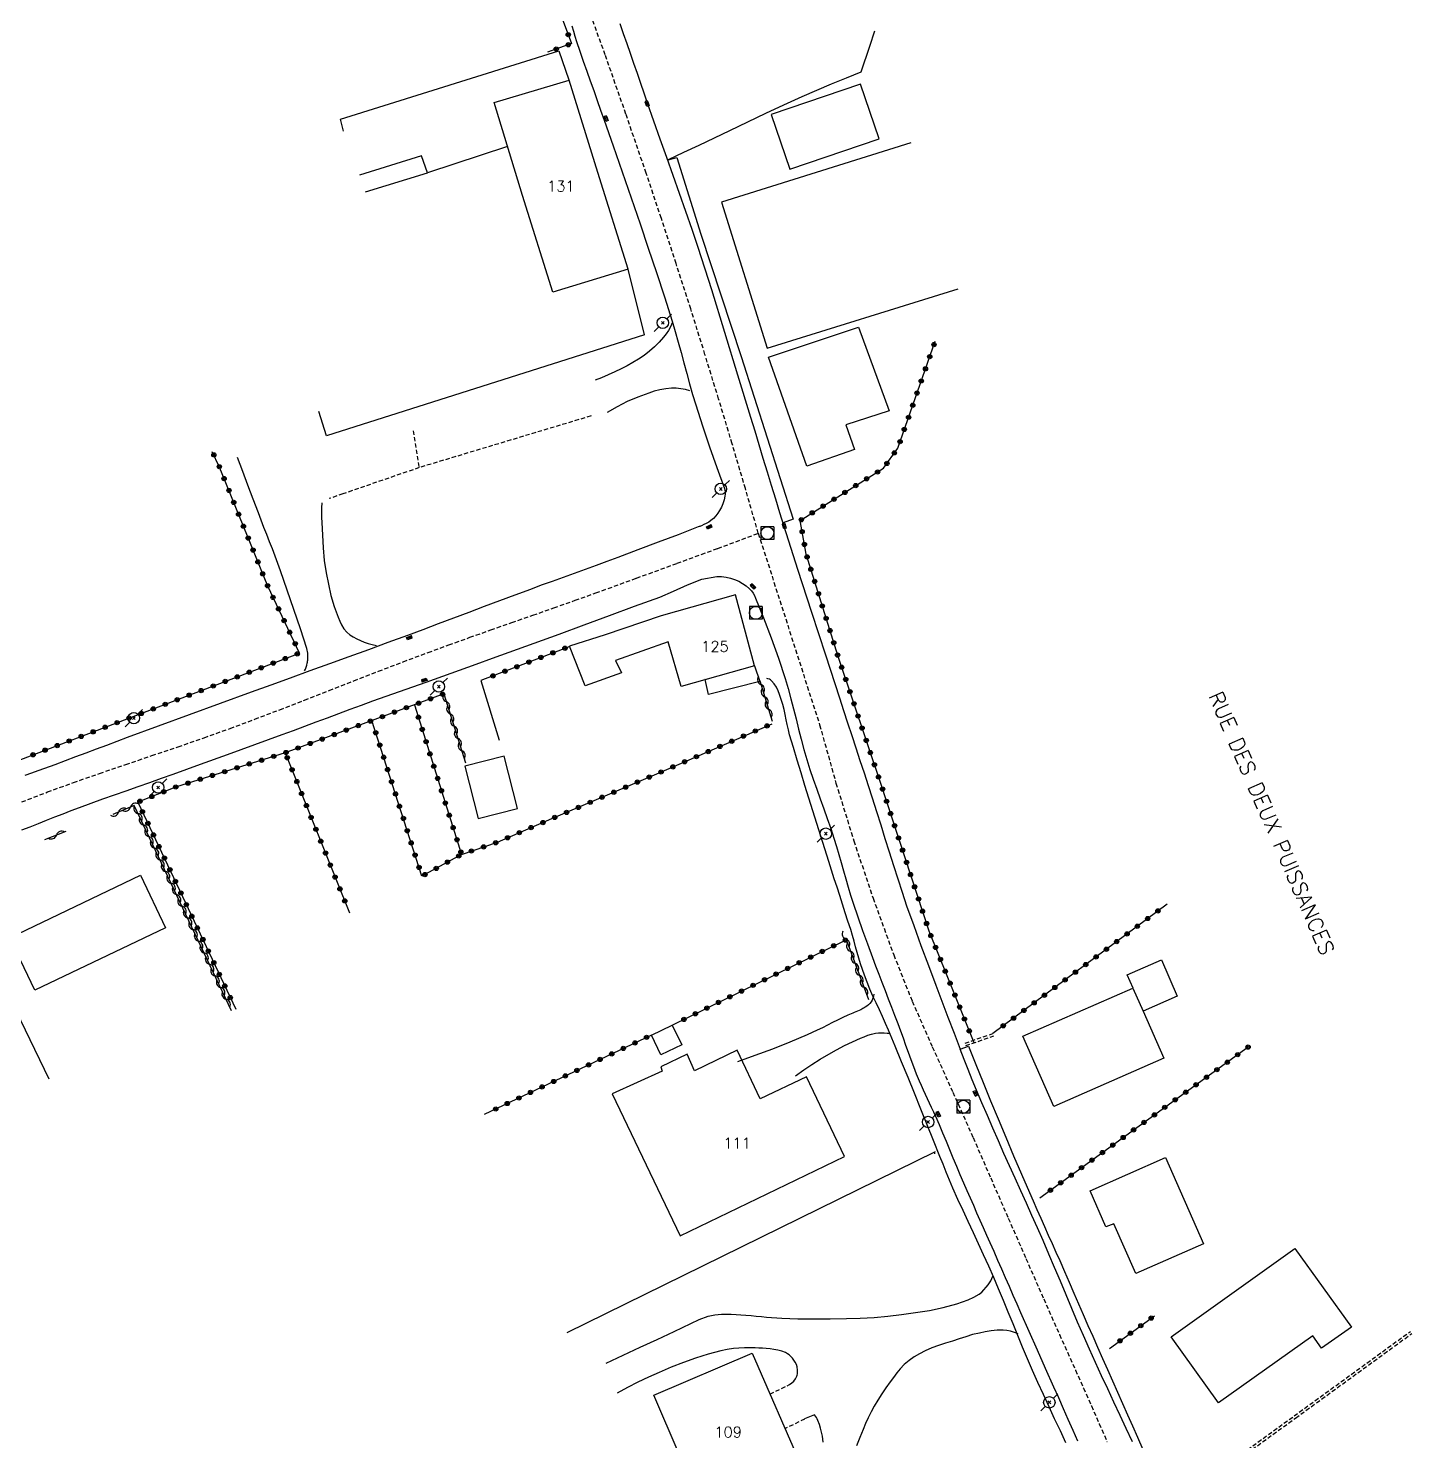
# Model space of a CAD drawing. Header units: millimetres. Extents: x 168000 to 169000, y 126998 to 128000.
# Drawn here: x 168783.3 to 168944.8, y 127748.7 to 127913.6 of the extents above; entities that cross this region are included whole.
import ezdxf
from ezdxf.enums import TextEntityAlignment as Align

# ---------------------------------------------------------------- set-up
doc = ezdxf.new("R2010")
doc.units = ezdxf.units.MM
doc.linetypes.add('DASHED', pattern=[0.75, 0.5, -0.25])
doc.layers.get('0').update_dxf_attribs({"linetype": 'CONTINUOUS'})
for name, color, linetype in [('W0001', 6, 'DASHED'), ('W0008', 7, 'CONTINUOUS'), ('W0014', 7, 'CONTINUOUS'), ('W0017', 7, 'CONTINUOUS'), ('W0101', 7, 'CONTINUOUS'), ('W0104', 1, 'CONTINUOUS'), ('W0112', 1, 'DASHED'), ('W0310', 3, 'CONTINUOUS'), ('W0323', 7, 'CONTINUOUS'), ('W0330', 7, 'CONTINUOUS'), ('W0333', 7, 'CONTINUOUS'), ('W0401', 7, 'CONTINUOUS'), ('W0420', 7, 'CONTINUOUS'), ('W0473', 7, 'CONTINUOUS'), ('W0989', 7, 'CONTINUOUS'), ('W0991', 7, 'CONTINUOUS')]:
    doc.layers.add(name, color=color, linetype=linetype)
doc.styles.get("Standard").update_dxf_attribs({"font": 'romans.shx', "width": 0.85})

# ---------------------------------------------------------------- blocks, each defined once
blk = doc.blocks.new('T420')
for p, q in [((0.75, 0.75), (-0.75, 0.75)), ((-0.75, 0.75), (-0.75, -0.75)), ((0.75, 0.75), (0.75, -0.75)), ((0.75, -0.75), (-0.75, -0.75))]:
    blk.add_line(p, q)
blk.add_ellipse((0, 0), major_axis=(-0.53, 0.53), ratio=1, start_param=3.926991, end_param=10.210176)
blk = doc.blocks.new('T401')
for p, q in [((-0.3, 0.3), (0, 0.3)), ((-0.3, -0.25), (-0.3, 0.3)), ((-0.3, 0.15), (0, 0.15)), ((-0.3, 0), (0, 0)), ((0, 0.3), (0, -0.25)), ((-0.3, -0.15), (0, -0.15)), ((-0.3, -0.25), (-0.3, -0.3)), ((-0.3, -0.3), (0, -0.3)), ((0, -0.3), (0, -0.25))]:
    blk.add_line(p, q)
blk = doc.blocks.new('T473')
for p, q in [((-0.166667, 0.166667), (0.166667, -0.166667)), ((-0.166667, -0.166667), (0.166667, 0.166667)), ((0.500001, 0.500001), (1.000002, 1.000002)), ((-1.000002, -1.000002), (-0.500001, -0.500001))]:
    blk.add_line(p, q)
blk.add_ellipse((0, 0), major_axis=(0.471405, 0.471405), ratio=1, start_param=5.4977871438, end_param=11.780972451)
blk = doc.blocks.new('t310o')
at = {"color": 0, "linetype": 'Continuous'}
for centre, start, end in [((-0.5, 0.38), 216.8699, 323.1304), ((0.5, -0.37), 36.8699, 143.1303)]:
    blk.add_arc(centre, 0.625, start, end, dxfattribs=at)
blk = doc.blocks.new('t323o')
at = {"color": 0, "linetype": 'Continuous'}
for radius in [0.25, 0.15]:
    blk.add_circle((0, 0), radius, dxfattribs=at)

msp = doc.modelspace()

# ---------------------------------------------------------------- linework, layer by layer
at = {"layer": 'W0001'}
for points in [[(168868.54, 127854.61), (168867.03, 127859.84), (168865.49, 127865.07), (168863.91, 127870.29), (168862.31, 127875.49), (168860.65, 127880.8), (168858.95, 127886.09), (168857.22, 127891.37), (168855.45, 127896.64), (168853.08, 127903.55), (168850.66, 127910.45), (168848.19, 127917.33)], [(168782.55, 127823.26), (168785.56, 127824.42), (168788.59, 127825.53), (168791.63, 127826.59), (168794.69, 127827.63), (168797.74, 127828.66), (168800.79, 127829.69), (168803.84, 127830.75), (168806.87, 127831.84), (168809.77, 127832.92), (168812.66, 127834.02), (168815.55, 127835.14), (168818.43, 127836.27), (168821.31, 127837.39), (168824.19, 127838.51), (168827.08, 127839.62), (168829.98, 127840.7), (168832.42, 127841.59), (168834.87, 127842.47), (168837.32, 127843.34), (168839.77, 127844.2), (168842.23, 127845.06), (168844.68, 127845.92), (168847.14, 127846.79), (168849.58, 127847.66), (168854.33, 127849.38), (168859.07, 127851.11), (168863.8, 127852.85), (168868.54, 127854.61)], [(168868.54, 127854.61), (168875.7, 127832.24), (168877.61, 127825.45), (168879.69, 127818.71), (168881.94, 127812.03), (168884.35, 127805.4), (168886.51, 127800), (168888.85, 127794.68), (168891.26, 127789.38), (168893.62, 127784.08), (168895.67, 127779.37), (168897.73, 127774.67), (168899.79, 127769.96), (168901.86, 127765.26), (168902.78, 127763.18), (168903.71, 127761.1), (168904.64, 127759.02), (168905.57, 127756.94), (168906.5, 127754.85), (168907.43, 127752.77), (168908.35, 127750.69), (168909.26, 127748.6)]]:
    msp.add_lwpolyline(points, dxfattribs=at)
at = {"layer": 'W0008'}
for points in [[(168846.76, 127913.84), (168846.95, 127913.23), (168847.13, 127912.62), (168847.33, 127912.02), (168847.71, 127910.87), (168848.11, 127909.72), (168848.51, 127908.57), (168848.91, 127907.43), (168849.32, 127906.28), (168849.72, 127905.14), (168850.13, 127904), (168850.53, 127902.85), (168851.58, 127899.82), (168852.64, 127896.8), (168853.69, 127893.76), (168854.73, 127890.73), (168855.69, 127887.9), (168856.65, 127885.07), (168857.58, 127882.23), (168858.48, 127879.38), (168858.84, 127878.16), (168859.19, 127876.94), (168859.52, 127875.72), (168859.85, 127874.49), (168860.18, 127873.26), (168860.52, 127872.04), (168860.87, 127870.82), (168861.24, 127869.6), (168862.02, 127867.15), (168862.85, 127864.71), (168863.7, 127862.28), (168864.59, 127859.86)], [(168852.36, 127914.1), (168852.77, 127912.95), (168853.18, 127911.8), (168853.58, 127910.64), (168853.98, 127909.48), (168854.38, 127908.32), (168854.77, 127907.16), (168855.17, 127906.01), (168855.57, 127904.85), (168856.31, 127902.74), (168857.06, 127900.64), (168857.81, 127898.53), (168858.56, 127896.43), (168859.31, 127894.33), (168860.05, 127892.22), (168860.78, 127890.11), (168861.48, 127887.99), (168863.07, 127883.05), (168864.61, 127878.08), (168866.11, 127873.11), (168867.63, 127868.15), (168868.12, 127866.56), (168868.6, 127864.97), (168869.08, 127863.39), (168869.57, 127861.8), (168870.05, 127860.22), (168870.54, 127858.63), (168871.03, 127857.05), (168871.52, 127855.46), (168873.12, 127850.44), (168874.74, 127845.42), (168876.37, 127840.41), (168878.01, 127835.4), (168878.48, 127833.94), (168878.96, 127832.48), (168879.44, 127831.02), (168879.92, 127829.56), (168880.4, 127828.1), (168880.88, 127826.64), (168881.36, 127825.18), (168881.83, 127823.72), (168882.34, 127822.15), (168882.83, 127820.57), (168883.33, 127819), (168883.82, 127817.42), (168884.31, 127815.85), (168884.82, 127814.28), (168885.33, 127812.71), (168885.86, 127811.15), (168886.68, 127808.82), (168887.53, 127806.5), (168888.4, 127804.18), (168889.27, 127801.87), (168889.97, 127800), (168890.68, 127798.13), (168891.39, 127796.27), (168892.11, 127794.4)], [(168864.59, 127859.86), (168864.65, 127859.63), (168864.67, 127859.4), (168864.67, 127859.17), (168864.65, 127858.94), (168864.56, 127858.5), (168864.41, 127858.07), (168864.23, 127857.67), (168864.01, 127857.28), (168863.8, 127856.95), (168863.57, 127856.64), (168863.31, 127856.35), (168863.01, 127856.09), (168862.75, 127855.91), (168862.47, 127855.75), (168862.18, 127855.62), (168861.89, 127855.5), (168861.8, 127855.46), (168861.71, 127855.42), (168861.62, 127855.39), (168861.52, 127855.36)], [(168861.52, 127855.36), (168859.18, 127854.45), (168856.84, 127853.56), (168854.49, 127852.67), (168852.14, 127851.79), (168850.86, 127851.32), (168849.59, 127850.85), (168848.31, 127850.39), (168847.03, 127849.93), (168845.76, 127849.47), (168844.48, 127849), (168843.2, 127848.54), (168841.93, 127848.07), (168840.13, 127847.4), (168838.34, 127846.73), (168836.54, 127846.06), (168834.75, 127845.38), (168832.95, 127844.71), (168831.16, 127844.03), (168829.36, 127843.36), (168827.57, 127842.69), (168825.29, 127841.86), (168823.01, 127841.03), (168820.74, 127840.2), (168818.46, 127839.37), (168816.18, 127838.55), (168813.9, 127837.72), (168811.62, 127836.89), (168809.34, 127836.07), (168805.72, 127834.74), (168802.09, 127833.42), (168798.47, 127832.09), (168794.85, 127830.76), (168793.64, 127830.31), (168792.44, 127829.86), (168791.23, 127829.41), (168790.02, 127828.96), (168788.82, 127828.51), (168787.61, 127828.05), (168786.4, 127827.6), (168785.2, 127827.16), (168784.43, 127826.88), (168783.67, 127826.6), (168782.9, 127826.33)]]:
    msp.add_lwpolyline(points, dxfattribs=at)
at = {"layer": 'W0014'}
for points in [[(168858, 127898.2), (168859.04, 127898.46), (168861.82, 127889.54), (168866.54, 127875.26), (168872.62, 127856.26), (168871.43, 127855.85)], [(168845.28, 127842.84), (168848.21, 127843.93), (168851.15, 127845.01), (168854.09, 127846.09), (168857.03, 127847.17), (168858.64, 127847.84), (168860.26, 127848.59), (168861.95, 127849.24), (168863.71, 127849.58), (168864.25, 127849.58), (168864.77, 127849.51), (168865.28, 127849.38), (168865.77, 127849.21), (168866.25, 127849.01), (168866.7, 127848.77), (168867.14, 127848.48), (168867.53, 127848.15), (168867.75, 127847.91), (168867.94, 127847.64), (168868.1, 127847.36), (168868.22, 127847.06)], [(168868.22, 127847.06), (168869.16, 127844.74), (168870.05, 127842.4), (168870.89, 127840.04), (168871.67, 127837.66), (168872.02, 127836.49), (168872.35, 127835.31), (168872.66, 127834.13), (168872.95, 127832.94), (168873.24, 127831.75), (168873.55, 127830.57), (168873.86, 127829.39), (168874.21, 127828.21), (168874.57, 127827.05), (168874.96, 127825.9), (168875.36, 127824.75), (168875.77, 127823.61), (168876.19, 127822.46), (168876.59, 127821.32), (168876.99, 127820.17), (168877.37, 127819.01), (168877.66, 127818.07), (168877.95, 127817.12), (168878.22, 127816.17), (168878.49, 127815.22), (168878.76, 127814.27), (168879.03, 127813.32), (168879.32, 127812.37), (168879.62, 127811.43), (168880.16, 127809.84), (168880.72, 127808.25), (168881.3, 127806.68), (168881.89, 127805.1), (168882.24, 127804.13), (168882.61, 127803.17), (168882.98, 127802.21), (168883.35, 127801.24), (168883.72, 127800.28), (168884.09, 127799.32), (168884.45, 127798.36), (168884.82, 127797.39), (168885.13, 127796.56), (168885.44, 127795.72), (168885.74, 127794.88), (168886.04, 127794.04), (168886.34, 127793.2), (168886.66, 127792.37), (168886.98, 127791.54), (168887.31, 127790.71), (168887.54, 127790.19), (168887.77, 127789.67), (168888.01, 127789.15), (168888.25, 127788.64), (168888.5, 127788.13), (168888.74, 127787.62), (168888.98, 127787.1), (168889.21, 127786.58), (168889.64, 127785.61), (168890.05, 127784.64), (168890.46, 127783.67), (168890.86, 127782.69), (168891.27, 127781.71), (168891.67, 127780.74), (168892.08, 127779.76), (168892.5, 127778.79), (168892.88, 127777.92), (168893.26, 127777.05), (168893.65, 127776.18), (168894.03, 127775.31), (168894.42, 127774.44), (168894.81, 127773.57), (168895.2, 127772.71), (168895.58, 127771.84), (168896.03, 127770.81), (168896.48, 127769.79), (168896.92, 127768.77), (168897.37, 127767.75), (168897.81, 127766.73), (168898.26, 127765.7), (168898.71, 127764.68), (168899.15, 127763.66), (168900.11, 127761.49), (168901.08, 127759.32), (168902.04, 127757.16), (168903, 127754.99), (168903.57, 127753.73), (168904.13, 127752.47), (168904.69, 127751.21), (168905.25, 127749.95), (168905.82, 127748.69)], [(168782.57, 127819.99), (168783.53, 127820.37), (168784.49, 127820.75), (168785.45, 127821.13), (168786.41, 127821.51), (168787.37, 127821.88), (168788.33, 127822.25), (168789.3, 127822.61), (168790.66, 127823.11), (168792.02, 127823.61), (168793.39, 127824.09), (168794.75, 127824.57), (168796.12, 127825.05), (168797.49, 127825.53), (168798.85, 127826.02), (168800.22, 127826.51), (168803.4, 127827.65), (168806.58, 127828.8), (168809.76, 127829.96), (168812.94, 127831.12), (168814.26, 127831.61), (168815.58, 127832.1), (168816.91, 127832.59), (168818.23, 127833.09), (168819.55, 127833.58), (168820.87, 127834.07), (168822.2, 127834.56), (168823.52, 127835.04), (168824.3, 127835.32), (168825.08, 127835.59), (168825.86, 127835.87), (168826.64, 127836.14), (168827.42, 127836.41), (168828.2, 127836.68), (168828.98, 127836.96), (168829.76, 127837.23), (168831.7, 127837.93), (168833.64, 127838.62), (168835.58, 127839.32), (168837.52, 127840.03), (168839.46, 127840.73), (168841.4, 127841.44), (168843.34, 127842.14), (168845.28, 127842.84)], [(168904.46, 127748.46), (168903.81, 127749.87), (168903.14, 127751.27), (168902.48, 127752.67), (168901.83, 127754.08), (168901.18, 127755.49), (168900.55, 127756.9), (168899.97, 127758.26), (168899.4, 127759.61), (168898.84, 127760.97), (168898.28, 127762.34), (168897.73, 127763.7), (168897.17, 127765.06), (168896.6, 127766.42), (168896.02, 127767.77), (168895.44, 127769.08), (168894.85, 127770.38), (168894.25, 127771.68), (168893.65, 127772.97), (168893.04, 127774.27), (168892.44, 127775.57), (168891.85, 127776.87), (168891.27, 127778.18), (168890.88, 127779.1), (168890.49, 127780.03), (168890.11, 127780.96), (168889.73, 127781.89), (168888.98, 127783.73), (168888.24, 127785.57), (168887.5, 127787.41), (168886.76, 127789.25), (168886.02, 127791.1), (168885.27, 127792.94), (168884.52, 127794.77), (168883.75, 127796.6), (168883.4, 127797.41), (168883.04, 127798.21), (168882.67, 127799.01), (168882.29, 127799.8), (168881.93, 127800.6), (168881.57, 127801.41), (168881.23, 127802.22), (168880.92, 127803.04), (168880.69, 127803.69), (168880.47, 127804.35), (168880.28, 127805.02), (168880.09, 127805.68), (168879.9, 127806.35), (168879.72, 127807.02), (168879.53, 127807.68), (168879.33, 127808.35), (168879.01, 127809.34), (168878.7, 127810.33), (168878.38, 127811.33), (168878.06, 127812.32), (168877.73, 127813.31), (168877.41, 127814.3), (168877.09, 127815.29), (168876.77, 127816.29), (168876.07, 127818.51), (168875.37, 127820.73), (168874.68, 127822.95), (168873.99, 127825.18), (168873.53, 127826.66), (168873.08, 127828.13), (168872.63, 127829.62), (168872.2, 127831.1), (168872.05, 127831.69), (168871.92, 127832.28), (168871.79, 127832.86), (168871.67, 127833.45), (168871.54, 127834.04), (168871.4, 127834.63), (168871.22, 127835.21), (168871.01, 127835.78), (168870.84, 127836.21), (168870.65, 127836.64), (168870.41, 127837.05), (168870.09, 127837.41), (168869.97, 127837.51), (168869.83, 127837.58), (168869.67, 127837.64), (168869.52, 127837.67)], [(168892.11, 127794.4), (168893.08, 127794.74)], [(168912.22, 127748.57), (168911.5, 127750.12), (168910.78, 127751.66), (168910.05, 127753.2), (168909.33, 127754.74), (168908.6, 127756.29), (168907.89, 127757.84), (168907.19, 127759.39), (168906.5, 127760.97), (168905.82, 127762.55), (168905.15, 127764.14), (168904.48, 127765.73), (168903.81, 127767.32), (168903.14, 127768.9), (168902.47, 127770.49), (168901.78, 127772.07), (168901.14, 127773.53), (168900.49, 127774.98), (168899.84, 127776.43), (168899.18, 127777.88), (168898.52, 127779.33), (168897.87, 127780.78), (168897.22, 127782.24), (168896.57, 127783.69), (168895.92, 127785.17), (168895.28, 127786.65), (168894.64, 127788.14), (168894.01, 127789.63), (168893.52, 127790.82), (168893.04, 127792.01), (168892.57, 127793.2), (168892.11, 127794.4)], [(168893.08, 127794.74), (168893.93, 127792.62), (168894.79, 127790.5), (168895.66, 127788.39), (168896.53, 127786.28), (168897.44, 127784.12), (168898.35, 127781.97), (168899.27, 127779.82), (168900.2, 127777.67), (168900.64, 127776.68), (168901.07, 127775.68), (168901.52, 127774.69), (168901.96, 127773.7), (168902.4, 127772.71), (168902.84, 127771.71), (168903.29, 127770.72), (168903.73, 127769.73), (168904.28, 127768.47), (168904.83, 127767.2), (168905.38, 127765.94), (168905.93, 127764.68), (168906.48, 127763.42), (168907.03, 127762.15), (168907.59, 127760.89), (168908.14, 127759.63), (168908.72, 127758.31), (168909.3, 127757), (168909.89, 127755.68), (168910.47, 127754.37), (168911.05, 127753.05), (168911.63, 127751.74), (168912.22, 127750.42), (168912.8, 127749.11), (168913.42, 127747.68)]]:
    msp.add_lwpolyline(points, dxfattribs=at)
at = {"layer": 'W0017'}
for points in [[(168858.5, 127879.16), (168858.29, 127878.72), (168858.04, 127878.3), (168857.78, 127877.89), (168857.48, 127877.51), (168856.96, 127876.92), (168856.41, 127876.37), (168855.82, 127875.86), (168855.21, 127875.38), (168854.57, 127874.94), (168853.89, 127874.54), (168853.21, 127874.16), (168852.52, 127873.8), (168851.77, 127873.44), (168851.02, 127873.1), (168850.25, 127872.77), (168849.48, 127872.48)], [(168860.54, 127871.24), (168860.02, 127871.39), (168859.49, 127871.49), (168858.96, 127871.54), (168858.42, 127871.55), (168857.73, 127871.49), (168857.05, 127871.36), (168856.39, 127871.19), (168855.74, 127870.98), (168854.48, 127870.52), (168853.24, 127869.99), (168852.05, 127869.38), (168850.88, 127868.71)], [(168815.81, 127841.17), (168815.08, 127843.45), (168814.32, 127845.72), (168813.54, 127847.99), (168812.74, 127850.25), (168812.44, 127851.1), (168812.12, 127851.94), (168811.8, 127852.78), (168811.47, 127853.62), (168811.15, 127854.46), (168810.82, 127855.3), (168810.5, 127856.14), (168810.17, 127856.99), (168809.56, 127858.6), (168808.95, 127860.22), (168808.35, 127861.84), (168807.74, 127863.46)], [(168817.57, 127858.15), (168817.55, 127857.58), (168817.55, 127857.01), (168817.55, 127856.44), (168817.57, 127855.87), (168817.64, 127854.4), (168817.73, 127852.92), (168817.87, 127851.45), (168818.09, 127849.99), (168818.34, 127848.68), (168818.64, 127847.37), (168819.01, 127846.08), (168819.47, 127844.82), (168819.67, 127844.36), (168819.89, 127843.91), (168820.16, 127843.48), (168820.48, 127843.08), (168820.85, 127842.77), (168821.25, 127842.51), (168821.67, 127842.3), (168822.09, 127842.1), (168822.54, 127841.91), (168823, 127841.75), (168823.47, 127841.62), (168823.95, 127841.51)], [(168815.56, 127838.56), (168815.66, 127838.77), (168815.74, 127839), (168815.82, 127839.23), (168815.87, 127839.46), (168815.9, 127839.58), (168815.92, 127839.7), (168815.94, 127839.82), (168815.95, 127839.94), (168815.96, 127840.07), (168815.96, 127840.19), (168815.96, 127840.31), (168815.96, 127840.43), (168815.94, 127840.62), (168815.91, 127840.81), (168815.87, 127840.99), (168815.81, 127841.17)], [(168836.16, 127837.43), (168838.27, 127830.47)], [(168882.02, 127800.82), (168881.98, 127800.58), (168881.92, 127800.35), (168881.83, 127800.13), (168881.71, 127799.92), (168881.56, 127799.73), (168881.39, 127799.57), (168881.2, 127799.43), (168881.01, 127799.29), (168880.89, 127799.21), (168880.76, 127799.13), (168880.63, 127799.06), (168880.5, 127799), (168880.32, 127798.91), (168880.13, 127798.83), (168879.94, 127798.75), (168879.75, 127798.68), (168879.56, 127798.61), (168879.37, 127798.53), (168879.19, 127798.45), (168879, 127798.37), (168878.4, 127798.09), (168877.8, 127797.8), (168877.21, 127797.51), (168876.62, 127797.21), (168876.03, 127796.91), (168875.43, 127796.62), (168874.83, 127796.33), (168874.23, 127796.06), (168872.22, 127795.22), (168870.2, 127794.41), (168868.15, 127793.65), (168866.1, 127792.93)], [(168872.9, 127791.3), (168873.84, 127791.97), (168874.8, 127792.62), (168875.78, 127793.24), (168876.77, 127793.83), (168877.68, 127794.33), (168878.6, 127794.82), (168879.53, 127795.27), (168880.48, 127795.69), (168880.9, 127795.86), (168881.33, 127796.02), (168881.77, 127796.16), (168882.22, 127796.26), (168882.56, 127796.3), (168882.9, 127796.31), (168883.24, 127796.3), (168883.57, 127796.28), (168883.64, 127796.28), (168883.7, 127796.27), (168883.76, 127796.26), (168883.82, 127796.25)], [(168850.77, 127757.75), (168852.75, 127758.68), (168854.73, 127759.61), (168856.72, 127760.53), (168858.71, 127761.45), (168859.68, 127761.91), (168860.66, 127762.4), (168861.65, 127762.86), (168862.68, 127763.22), (168863.06, 127763.32), (168863.45, 127763.39), (168863.84, 127763.44), (168864.23, 127763.47), (168864.8, 127763.49), (168865.37, 127763.46), (168865.94, 127763.42), (168866.5, 127763.39), (168867.1, 127763.35), (168867.7, 127763.3), (168868.3, 127763.25), (168868.9, 127763.19), (168869.49, 127763.14), (168870.09, 127763.09), (168870.69, 127763.04), (168871.29, 127763.01), (168873.17, 127762.94), (168875.05, 127762.91), (168876.94, 127762.91), (168878.82, 127762.95), (168880.43, 127763.01), (168882.05, 127763.1), (168883.66, 127763.23), (168885.27, 127763.42), (168886.89, 127763.65), (168888.51, 127763.91), (168890.12, 127764.25), (168891.7, 127764.68), (168892.38, 127764.9), (168893.05, 127765.15), (168893.7, 127765.45), (168894.32, 127765.82), (168894.62, 127766.05), (168894.89, 127766.32), (168895.14, 127766.61), (168895.37, 127766.91), (168895.53, 127767.14), (168895.68, 127767.38), (168895.81, 127767.63), (168895.93, 127767.89)], [(168898.86, 127761.19), (168898.44, 127761.35), (168898, 127761.47), (168897.56, 127761.56), (168897.11, 127761.6), (168896.41, 127761.6), (168895.72, 127761.52), (168895.04, 127761.41), (168894.36, 127761.27), (168893.56, 127761.08), (168892.76, 127760.84), (168891.98, 127760.59), (168891.2, 127760.33), (168890.39, 127760.08), (168889.59, 127759.83), (168888.79, 127759.55), (168888.01, 127759.21), (168887.37, 127758.86), (168886.74, 127758.48), (168886.15, 127758.05), (168885.58, 127757.58), (168885.12, 127757.11), (168884.7, 127756.61), (168884.31, 127756.09), (168883.93, 127755.57), (168883.43, 127754.88), (168882.95, 127754.17), (168882.49, 127753.45), (168882.06, 127752.72), (168881.71, 127752.06), (168881.38, 127751.38), (168881.07, 127750.7), (168880.77, 127750.01), (168880.38, 127749.07), (168880.01, 127748.12)], [(168872.2, 127755.26), (168872.46, 127755.45), (168872.7, 127755.67), (168872.89, 127755.94), (168873.03, 127756.23), (168873.08, 127756.36), (168873.11, 127756.5), (168873.12, 127756.64), (168873.13, 127756.78), (168873.13, 127756.92), (168873.11, 127757.06), (168873.09, 127757.19), (168873.06, 127757.33), (168872.98, 127757.61), (168872.85, 127757.87), (168872.7, 127758.12), (168872.53, 127758.35), (168872.35, 127758.54), (168872.16, 127758.71), (168871.94, 127758.86), (168871.71, 127758.99), (168871.28, 127759.16), (168870.82, 127759.28), (168870.36, 127759.36), (168869.91, 127759.42), (168869.47, 127759.47), (168869.03, 127759.5), (168868.6, 127759.52), (168868.16, 127759.53), (168867.53, 127759.54), (168866.91, 127759.54), (168866.28, 127759.51), (168865.66, 127759.46), (168864.9, 127759.34), (168864.15, 127759.19), (168863.41, 127759), (168862.68, 127758.79), (168861.22, 127758.33), (168859.79, 127757.82), (168858.37, 127757.27), (168856.96, 127756.68), (168855.71, 127756.12), (168854.47, 127755.53), (168853.25, 127754.9), (168852.05, 127754.25)], [(168875.1, 127751.74), (168873.95, 127751.24)], [(168876.13, 127748.55), (168876.02, 127749.22), (168875.93, 127749.69), (168875.82, 127750.16), (168875.67, 127750.61), (168875.5, 127751.06), (168875.41, 127751.24), (168875.32, 127751.41), (168875.22, 127751.58), (168875.1, 127751.74)]]:
    msp.add_lwpolyline(points, dxfattribs=at)
at = {"layer": 'W0101'}
for points in [[(168853.36, 127885.45), (168844.54, 127882.75), (168841, 127894.04), (168837.69, 127904.89), (168846.46, 127907.51)], [(168853.36, 127885.45), (168849.82, 127896.73), (168846.46, 127907.51)], [(168868.08, 127839.16), (168865.88, 127847.42), (168857.21, 127844.96), (168850.64, 127842.77), (168846.5, 127841.45)], [(168868.08, 127839.16), (168859.52, 127836.74), (168858.02, 127841.93), (168851.86, 127839.77), (168851.86, 127839.77), (168852.57, 127838.32), (168848.31, 127836.82), (168846.5, 127841.45)], [(168915.87, 127793.34), (168903.03, 127787.7), (168899.44, 127795.91), (168912.28, 127801.52), (168913.46, 127798.84)], [(168913.46, 127798.84), (168915.87, 127793.34)], [(168910.04, 127774.02), (168909.12, 127773.68), (168907.28, 127777.88), (168916.08, 127781.76)], [(168916.08, 127781.76), (168920.51, 127771.68), (168912.6, 127768.2), (168910.04, 127774.02)], [(168916.76, 127760.82), (168931.2, 127771.14), (168937.78, 127761.94), (168934.31, 127759.5), (168933.29, 127760.93)], [(168933.29, 127760.93), (168922.27, 127753.13), (168916.76, 127760.82)]]:
    msp.add_lwpolyline(points, dxfattribs=at)
for points in [[(168874.19, 127862.46), (168869.73, 127875.18), (168880.24, 127878.68), (168883.82, 127868.92), (168878.75, 127867.29), (168879.76, 127864.41)], [(168781.14, 127807.4), (168796.39, 127814.7), (168799.32, 127808.55), (168784.07, 127801.28)], [(168859.41, 127772.6), (168878.62, 127781.87), (168874.15, 127791.19), (168868.75, 127788.6), (168866.09, 127794.28), (168861.09, 127791.88), (168860.22, 127793.81), (168857.17, 127792.35), (168857.3, 127791.84), (168851.49, 127789.18)], [(168867.81, 127758.91), (168873.64, 127745.63), (168862.14, 127740.51), (168856.34, 127754)]]:
    msp.add_lwpolyline(points, close=True, dxfattribs=at)
at = {"layer": 'W0104'}
for points in [[(168820.09, 127901.55), (168819.76, 127902.96), (168845.26, 127910.93)], [(168846.46, 127907.51), (168846.46, 127907.51), (168845.27, 127910.9)], [(168846.46, 127907.51), (168846.46, 127907.51)], [(168846.46, 127907.51), (168846.46, 127907.51)], [(168839.26, 127899.75), (168829.9, 127896.67)], [(168886.33, 127900.19), (168864.23, 127893.27)], [(168822.69, 127894.47), (168829.9, 127896.67), (168829.23, 127898.65), (168821.98, 127896.4)], [(168864.23, 127893.27), (168869.57, 127876.21), (168891.86, 127883.16)], [(168853.36, 127885.45), (168853.36, 127885.45)], [(168855.26, 127877.77), (168853.36, 127885.45)], [(168855.26, 127877.77), (168818.12, 127865.99), (168817.24, 127868.81)], [(168850.64, 127842.77), (168850.65, 127842.77)], [(168868.08, 127839.16), (168868.71, 127837.32), (168862.74, 127835.81), (168862.35, 127837.54), (168862.3, 127837.53)], [(168912.29, 127801.53), (168911.62, 127803.08), (168915.61, 127804.83), (168917.46, 127800.59), (168913.46, 127798.84)]]:
    msp.add_lwpolyline(points, dxfattribs=at)
for points in [[(168872.22, 127897.12), (168882.65, 127900.65), (168880.49, 127907.04), (168870.06, 127903.51)], [(168834.26, 127827.42), (168835.84, 127821.32), (168840.44, 127822.51), (168838.86, 127828.61)], [(168859.61, 127794.92), (168857.17, 127793.75), (168856.06, 127796.05), (168858.5, 127797.22)]]:
    msp.add_lwpolyline(points, close=True, dxfattribs=at)
at = {"layer": 'W0112'}
for points in [[(168849.01, 127868.31), (168828.94, 127862.28), (168820.03, 127859.21), (168818.45, 127858.67)], [(168828.94, 127862.39), (168828.25, 127866.7)], [(168892.68, 127795.1), (168895.93, 127796.23)], [(168892.78, 127794.82), (168896.03, 127795.95)], [(168916.15, 127742.37), (168917.08, 127741.09), (168931.27, 127751.35), (168944.83, 127761.2)], [(168916.39, 127742.55), (168917.15, 127741.51), (168931.1, 127751.59), (168944.68, 127761.46)], [(168869.9, 127754.14), (168872.2, 127755.26)], [(168873.95, 127751.23), (168871.67, 127750.12)]]:
    msp.add_lwpolyline(points, dxfattribs=at)
at = {"layer": 'W0310'}
for points in [[(168870.18, 127832.65), (168868.74, 127837.34)], [(168831.81, 127835.88), (168834.37, 127827.81)], [(168807.05, 127798.89), (168795.68, 127822.83), (168793.16, 127821.8)], [(168787.69, 127819.8), (168785.2, 127818.85)], [(168878.74, 127807.31), (168881.39, 127800.21)], [(168889.14, 127782.2), (168889.15, 127782.29)]]:
    msp.add_lwpolyline(points, dxfattribs=at)
at = {"layer": 'W0323'}
for points in [[(168805.43, 127941.46), (168831.7, 127949.92), (168834.95, 127941.18), (168839.93, 127928.81), (168843.92, 127919.34), (168846.74, 127911.78), (168843.93, 127910.76)], [(168893.74, 127795.14), (168888.48, 127808.16), (168882.83, 127825.42), (168877.85, 127840.23), (168874.12, 127852.19), (168873.43, 127856.11), (168883.14, 127862.2), (168884.82, 127864.56), (168889.19, 127877.04)], [(168805.61, 127862.4), (168804.79, 127864.14)], [(168705.63, 127790.93), (168721.62, 127798.87), (168742.43, 127809.54), (168751.37, 127814.37), (168765.19, 127821.22), (168770.26, 127823.76), (168779.57, 127827.13), (168797.7, 127834.05), (168814.98, 127840.63), (168811.26, 127848.44), (168805.61, 127862.4)], [(168846.44, 127841.38), (168836.16, 127837.43)], [(168831.81, 127835.88), (168813.3, 127828.99), (168800.61, 127825.03), (168796.1, 127823.24), (168807.53, 127799.07)], [(168828.4, 127834.58), (168833.89, 127817.13), (168838.1, 127818.57), (168844.45, 127821.31), (168856.95, 127826.65), (168870.15, 127832.39)], [(168833.89, 127817.13), (168829.27, 127814.58), (168823.42, 127832.76)], [(168813.3, 127828.99), (168820.81, 127810.32)], [(168916.26, 127811.32), (168895.93, 127796.23)], [(168858.5, 127797.22), (168878.72, 127807.14)], [(168856.06, 127796.05), (168836.52, 127786.77)], [(168901.42, 127777.05), (168925.75, 127794.66)], [(168909.56, 127759.48), (168914.79, 127763.29)]]:
    msp.add_lwpolyline(points, dxfattribs=at)
at = {"layer": 'W0330'}
for points in [[(168882.1, 127913.23), (168881.52, 127911.44), (168880.52, 127908.43)], [(168880.52, 127908.43), (168878.79, 127907.75), (168877.06, 127907.04), (168875.34, 127906.31), (168873.62, 127905.57), (168871.49, 127904.6), (168869.38, 127903.6), (168867.27, 127902.58), (168865.16, 127901.57), (168863.37, 127900.73), (168861.58, 127899.89), (168859.79, 127899.04), (168858, 127898.2)]]:
    msp.add_lwpolyline(points, dxfattribs=at)
at = {"layer": 'W0333'}
for points in [[(168785.73, 127790.91), (168774.11, 127814.9)], [(168889.17, 127782.42), (168846.19, 127761.3)]]:
    msp.add_lwpolyline(points, dxfattribs=at)

# ---------------------------------------------------------------- block references
at = {"layer": 'W0310'}
for p, rotation in [((168868.86, 127836.95), 107.0666203557208), ((168832.1, 127834.96), 287.5612526988149), ((168869.3, 127835.52), 107.0666203557208), ((168832.56, 127833.53), 287.5612526988149), ((168869.74, 127834.08), 107.0666203557208), ((168833.01, 127832.1), 287.5612526988149), ((168833.46, 127830.67), 287.5612526988149), ((168833.91, 127829.24), 287.5612526988149), ((168793.84, 127822.08), 202.1836357010852), ((168795.23, 127822.65), 202.1836357010852), ((168796.12, 127821.92), 115.3982616470258), ((168796.76, 127820.57), 115.3982616470258), ((168786.6, 127819.39), 200.8984963593284), ((168797.4, 127819.21), 115.3982616470258), ((168798.05, 127817.86), 115.3982616470258), ((168798.69, 127816.5), 115.3982616470258), ((168799.33, 127815.15), 115.3982616470258), ((168799.98, 127813.79), 115.3982616470258), ((168800.62, 127812.44), 115.3982616470258), ((168801.26, 127811.08), 115.3982616470258), ((168801.91, 127809.73), 115.3982616470258), ((168802.55, 127808.37), 115.3982616470258), ((168803.19, 127807.02), 115.3982616470258), ((168878.77, 127807.24), 290.4746403709884), ((168803.84, 127805.66), 115.3982616470258), ((168879.29, 127805.83), 290.4746403709884), ((168804.48, 127804.31), 115.3982616470258), ((168879.82, 127804.43), 290.4746403709884), ((168880.34, 127803.02), 290.4746403709884), ((168805.12, 127802.95), 115.3982616470258), ((168805.77, 127801.6), 115.3982616470258), ((168880.87, 127801.62), 290.4746403709884), ((168806.41, 127800.24), 115.3982616470258)]:
    msp.add_blockref('t310o', p, dxfattribs=dict(at, rotation=rotation))
at = {"layer": 'W0323'}
for p, rotation in [((168846.35, 127912.81), 290.4238205865871), ((168844.95, 127911.13), 200.0798455264353), ((168846.36, 127911.64), 200.0798455264353), ((168889.05, 127876.64), 70.7330673086528), ((168888.55, 127875.23), 70.7330673086528), ((168888.06, 127873.81), 70.7330673086528), ((168887.56, 127872.39), 70.7330673086528), ((168887.07, 127870.98), 70.7330673086528), ((168886.08, 127868.15), 70.7330673086528), ((168886.57, 127869.56), 70.7330673086528), ((168885.58, 127866.73), 70.7330673086528), ((168885.09, 127865.31), 70.7330673086528), ((168804.97, 127863.76), 115.0827536949682), ((168884.42, 127863.99), 54.5359730449379), ((168805.61, 127862.39), 112.0338755482275), ((168882.46, 127861.77), 32.05887274060004), ((168883.55, 127862.77), 54.5359730449379), ((168806.17, 127861), 112.0338755482275), ((168879.92, 127860.18), 32.05887274060004), ((168881.19, 127860.98), 32.05887274060004), ((168806.74, 127859.61), 112.0338755482275), ((168807.3, 127858.22), 112.0338755482275), ((168877.38, 127858.59), 32.05887274060004), ((168878.65, 127859.38), 32.05887274060004), ((168807.86, 127856.83), 112.0338755482275), ((168874.84, 127857), 32.05887274060004), ((168876.11, 127857.79), 32.05887274060004), ((168808.42, 127855.44), 112.0338755482275), ((168873.56, 127856.2), 32.05887274060004), ((168808.99, 127854.05), 112.0338755482275), ((168873.66, 127854.8), 100.041286456414), ((168873.92, 127853.32), 100.041286456414), ((168809.55, 127852.66), 112.0338755482275), ((168874.23, 127851.85), 107.3283758793891), ((168810.11, 127851.27), 112.0338755482275), ((168810.67, 127849.88), 112.0338755482275), ((168874.67, 127850.42), 107.3283758793891), ((168811.24, 127848.49), 112.0338755482275), ((168875.12, 127848.99), 107.3283758793891), ((168811.88, 127847.13), 115.5140062085452), ((168875.57, 127847.56), 107.3283758793891), ((168812.53, 127845.78), 115.5140062085452), ((168876.01, 127846.13), 107.3283758793891), ((168813.17, 127844.42), 115.5140062085452), ((168876.46, 127844.69), 107.3283758793891), ((168813.82, 127843.07), 115.5140062085452), ((168814.47, 127841.72), 115.5140062085452), ((168876.91, 127843.26), 107.3283758793891), ((168877.35, 127841.83), 107.3283758793891), ((168813.31, 127839.99), 20.86176584049125), ((168814.71, 127840.53), 20.86176584049125), ((168843.16, 127840.12), 201.0132377429599), ((168844.56, 127840.66), 201.0132377429599), ((168845.96, 127841.2), 201.0132377429599), ((168877.8, 127840.4), 107.3283758793891), ((168809.1, 127838.39), 20.86176584049125), ((168810.5, 127838.92), 20.86176584049125), ((168811.9, 127839.46), 20.86176584049125), ((168838.96, 127838.51), 201.0132377429599), ((168840.36, 127839.04), 201.0132377429599), ((168841.76, 127839.58), 201.0132377429599), ((168878.27, 127838.98), 108.5694565986322), ((168804.9, 127836.79), 20.86176584049125), ((168806.3, 127837.32), 20.86176584049125), ((168807.7, 127837.85), 20.86176584049125), ((168837.56, 127837.97), 201.0132377429599), ((168878.75, 127837.55), 108.5694565986322), ((168800.69, 127835.18), 20.86176584049125), ((168802.09, 127835.72), 20.86176584049125), ((168803.49, 127836.25), 20.86176584049125), ((168830.28, 127835.3), 200.396793535649), ((168831.68, 127835.83), 200.396793535649), ((168879.23, 127836.13), 108.5694565986322), ((168796.49, 127833.58), 20.87640032586543), ((168797.89, 127834.12), 20.86176584049125), ((168799.29, 127834.65), 20.86176584049125), ((168826.06, 127833.74), 200.396793535649), ((168827.46, 127834.26), 200.396793535649), ((168828.87, 127834.78), 200.396793535649), ((168879.71, 127834.71), 108.5694565986322), ((168792.28, 127831.98), 20.87640032586543), ((168793.68, 127832.51), 20.87640032586543), ((168795.08, 127833.05), 20.87640032586543), ((168821.84, 127832.17), 200.396793535649), ((168823.25, 127832.69), 200.396793535649), ((168824.65, 127833.21), 200.396793535649), ((168828.85, 127833.15), 287.4700710097387), ((168869.57, 127832.13), 23.50697782455866), ((168880.18, 127833.29), 108.5694565986322), ((168880.66, 127831.87), 108.5694565986322), ((168788.08, 127830.37), 20.87640032586543), ((168789.48, 127830.91), 20.87640032586543), ((168790.88, 127831.44), 20.87640032586543), ((168816.22, 127830.08), 200.396793535649), ((168817.62, 127830.6), 200.396793535649), ((168819.03, 127831.12), 200.396793535649), ((168820.43, 127831.64), 200.396793535649), ((168823.88, 127831.33), 107.8256239759154), ((168829.3, 127831.72), 287.4700710097387), ((168829.75, 127830.29), 287.4700710097387), ((168865.44, 127830.34), 23.50697782455866), ((168866.81, 127830.94), 23.50697782455866), ((168868.19, 127831.54), 23.50697782455866), ((168881.14, 127830.44), 108.5694565986322), ((168783.87, 127828.77), 20.87640032586543), ((168785.27, 127829.3), 20.87640032586543), ((168786.68, 127829.84), 20.87640032586543), ((168811.97, 127828.58), 197.3231839784989), ((168813.4, 127829.03), 200.396793535649), ((168814.81, 127829.55), 200.396793535649), ((168824.34, 127829.9), 107.8256239759154), ((168824.8, 127828.47), 107.8256239759154), ((168830.2, 127828.86), 287.4700710097387), ((168861.31, 127828.54), 23.50697782455866), ((168862.69, 127829.14), 23.50697782455866), ((168864.06, 127829.74), 23.50697782455866), ((168881.62, 127829.02), 108.5694565986322), ((168806.25, 127826.79), 197.3231839784989), ((168807.68, 127827.24), 197.3231839784989), ((168809.11, 127827.69), 197.3231839784989), ((168810.54, 127828.13), 197.3231839784989), ((168813.54, 127828.41), 291.9029057880131), ((168814.1, 127827.02), 291.9029057880131), ((168825.26, 127827.04), 107.8256239759154), ((168830.65, 127827.43), 287.4700710097387), ((168858.56, 127827.35), 23.50697782455866), ((168859.94, 127827.95), 23.50697782455866), ((168882.09, 127827.6), 108.5694565986322), ((168801.95, 127825.45), 197.3231839784989), ((168803.38, 127825.9), 197.3231839784989), ((168804.81, 127826.35), 197.3231839784989), ((168814.66, 127825.63), 291.9029057880131), ((168825.72, 127825.62), 107.8256239759154), ((168831.1, 127826), 287.4700710097387), ((168854.43, 127825.57), 23.11836684789888), ((168855.81, 127826.16), 23.11836684789888), ((168857.19, 127826.75), 23.50697782455866), ((168882.57, 127826.18), 108.5694565986322), ((168797.73, 127823.89), 201.6543737577418), ((168799.13, 127824.45), 201.6543737577418), ((168800.52, 127825), 201.6543737577418), ((168815.22, 127824.24), 291.9029057880131), ((168826.18, 127824.19), 107.8256239759154), ((168831.55, 127824.57), 287.4700710097387), ((168850.29, 127823.8), 23.11836684789888), ((168851.67, 127824.39), 23.11836684789888), ((168853.05, 127824.98), 23.11836684789888), ((168883.05, 127824.75), 108.1365827776956), ((168796.34, 127823.34), 201.6543737577418), ((168796.63, 127822.12), 295.3070916092146), ((168815.78, 127822.84), 291.9029057880131), ((168826.64, 127822.76), 107.8256239759154), ((168832, 127823.13), 287.4700710097387), ((168846.15, 127822.04), 23.11836684789888), ((168847.53, 127822.62), 23.11836684789888), ((168848.91, 127823.21), 23.11836684789888), ((168883.51, 127823.33), 108.1365827776956), ((168883.98, 127821.9), 108.1365827776956), ((168797.27, 127820.76), 295.3070916092146), ((168816.33, 127821.45), 291.9029057880131), ((168827.1, 127821.33), 107.8256239759154), ((168832.45, 127821.7), 287.4700710097387), ((168832.91, 127820.27), 287.4700710097387), ((168842.01, 127820.26), 23.31180161898589), ((168843.39, 127820.85), 23.31180161898589), ((168844.77, 127821.45), 23.11836684789888), ((168884.45, 127820.48), 108.1365827776956), ((168797.92, 127819.41), 295.3070916092146), ((168816.89, 127820.06), 291.9029057880131), ((168817.45, 127818.67), 291.9029057880131), ((168827.55, 127819.9), 107.8256239759154), ((168833.36, 127818.84), 287.4700710097387), ((168839.26, 127819.07), 23.31180161898589), ((168840.64, 127819.67), 23.31180161898589), ((168884.91, 127819.05), 108.1365827776956), ((168798.56, 127818.05), 295.3070916092146), ((168818.01, 127817.28), 291.9029057880131), ((168828.01, 127818.48), 107.8256239759154), ((168828.47, 127817.05), 107.8256239759154), ((168833.56, 127816.95), 208.8882184992052), ((168833.81, 127817.41), 287.4700710097387), ((168835.04, 127817.53), 18.89539144488024), ((168836.46, 127818.01), 18.89539144488024), ((168837.88, 127818.5), 18.89539144488024), ((168885.38, 127817.63), 108.1365827776956), ((168799.2, 127816.7), 295.3070916092146), ((168799.84, 127815.34), 295.3070916092146), ((168818.57, 127815.89), 291.9029057880131), ((168828.93, 127815.62), 107.8256239759154), ((168830.94, 127815.5), 208.8882184992052), ((168832.25, 127816.23), 208.8882184992052), ((168885.85, 127816.2), 108.1365827776956), ((168800.48, 127813.98), 295.3070916092146), ((168819.13, 127814.49), 291.9029057880131), ((168829.62, 127814.78), 208.8882184992052), ((168886.31, 127814.78), 108.1365827776956), ((168801.12, 127812.63), 295.3070916092146), ((168819.69, 127813.1), 291.9029057880131), ((168886.78, 127813.35), 108.1365827776956), ((168801.76, 127811.27), 295.3070916092146), ((168820.25, 127811.71), 291.9029057880131), ((168887.25, 127811.93), 108.1365827776956), ((168887.71, 127810.5), 108.1365827776956), ((168915.2, 127810.54), 216.5951985655891), ((168802.4, 127809.91), 295.3070916092146), ((168888.18, 127809.07), 108.1365827776956), ((168912.79, 127808.75), 216.5951985655891), ((168914, 127809.65), 216.5951985655891), ((168803.04, 127808.56), 295.3070916092146), ((168803.69, 127807.2), 295.3070916092146), ((168878.7, 127807.13), 26.14073844503211), ((168888.68, 127807.66), 111.9832713720478), ((168911.59, 127807.86), 216.5951985655891), ((168804.33, 127805.85), 295.3070916092146), ((168876.01, 127805.81), 26.14073844503211), ((168877.35, 127806.47), 26.14073844503211), ((168889.24, 127806.27), 111.9832713720478), ((168909.18, 127806.07), 216.5951985655891), ((168910.38, 127806.96), 216.5951985655891), ((168804.97, 127804.49), 295.3070916092146), ((168871.97, 127803.83), 26.14073844503211), ((168873.31, 127804.49), 26.14073844503211), ((168874.66, 127805.15), 26.14073844503211), ((168889.81, 127804.88), 111.9832713720478), ((168906.77, 127804.28), 216.5951985655891), ((168907.98, 127805.17), 216.5951985655891), ((168805.61, 127803.13), 295.3070916092146), ((168869.27, 127802.51), 26.14073844503211), ((168870.62, 127803.17), 26.14073844503211), ((168890.37, 127803.49), 111.9832713720478), ((168890.93, 127802.1), 111.9832713720478), ((168904.36, 127802.49), 216.5951985655891), ((168905.57, 127803.39), 216.5951985655891), ((168806.25, 127801.78), 295.3070916092146), ((168806.89, 127800.42), 295.3070916092146), ((168865.23, 127800.52), 26.14073844503211), ((168866.58, 127801.18), 26.14073844503211), ((168867.93, 127801.85), 26.14073844503211), ((168891.49, 127800.71), 111.9832713720478), ((168901.95, 127800.7), 216.5951985655891), ((168903.16, 127801.6), 216.5951985655891), ((168862.54, 127799.2), 26.14073844503211), ((168863.89, 127799.86), 26.14073844503211), ((168892.05, 127799.32), 111.9832713720478), ((168899.55, 127798.92), 216.5951985655891), ((168900.75, 127799.81), 216.5951985655891), ((168859.85, 127797.88), 26.14073844503211), ((168861.2, 127798.54), 26.14073844503211), ((168892.61, 127797.92), 111.9832713720478), ((168897.14, 127797.13), 216.5951985655891), ((168898.34, 127798.02), 216.5951985655891), ((168855.5, 127795.78), 205.3842206399493), ((168893.17, 127796.53), 111.9832713720478), ((168851.43, 127793.85), 205.3842206399493), ((168852.78, 127794.49), 205.3842206399493), ((168854.14, 127795.13), 205.3842206399493), ((168925.73, 127794.64), 35.89429140780965), ((168848.72, 127792.56), 205.3842206399493), ((168850.07, 127793.2), 205.3842206399493), ((168923.3, 127792.88), 35.89429140780965), ((168924.51, 127793.76), 35.89429140780965), ((168844.65, 127790.63), 205.3842206399493), ((168846.01, 127791.28), 205.3842206399493), ((168847.36, 127791.92), 205.3842206399493), ((168920.87, 127791.13), 35.89429140780965), ((168922.08, 127792.01), 35.89429140780965), ((168841.94, 127789.35), 205.3842206399493), ((168843.3, 127789.99), 205.3842206399493), ((168918.44, 127789.37), 35.89429140780965), ((168919.65, 127790.25), 35.89429140780965), ((168837.88, 127787.42), 205.3842206399493), ((168839.23, 127788.06), 205.3842206399493), ((168840.59, 127788.7), 205.3842206399493), ((168916, 127787.61), 35.89429140780965), ((168917.22, 127788.49), 35.89429140780965), ((168913.57, 127785.85), 35.89429140780965), ((168914.79, 127786.73), 35.89429140780965), ((168911.14, 127784.09), 35.89429140780965), ((168912.36, 127784.97), 35.89429140780965), ((168908.71, 127782.33), 35.89429140780965), ((168909.93, 127783.21), 35.89429140780965), ((168907.5, 127781.45), 35.89429140780965), ((168905.07, 127779.69), 35.89429140780965), ((168906.28, 127780.57), 35.89429140780965), ((168902.64, 127777.93), 35.89429140780965), ((168903.85, 127778.81), 35.89429140780965), ((168914.41, 127763.01), 36.11199558367889), ((168911.99, 127761.25), 36.11199558367889), ((168913.2, 127762.13), 36.11199558367889), ((168910.77, 127760.36), 36.11199558367889)]:
    msp.add_blockref('t323o', p, dxfattribs=dict(at, rotation=rotation))
at = {"layer": 'W0401'}
for p, rotation in [((168855.41, 127904.71), 199.2419629396686), ((168850.63, 127902.97), 199.1913102567838), ((168862.74, 127855.49), 117.4450107981866), ((168871.43, 127855.42), 197.4953059839779), ((168867.81, 127848.3), 224.0482264579144), ((168827.75, 127842.56), 110.2623019047311), ((168829.58, 127837.34), 289.4990332739385), ((168894.03, 127789.3), 22.65523568539938), ((168889.4, 127786.74), 203.8814918768048)]:
    msp.add_blockref('T401', p, dxfattribs=dict(at, rotation=rotation))
at = {"layer": 'W0420'}
for p in [(168869.59, 127854.63), (168868.25, 127845.33), (168892.48, 127787.68)]:
    msp.add_blockref('T420', p, dxfattribs=at)
at = {"layer": 'W0473'}
for p in [(168857.39, 127879.18), (168864.16, 127859.79), (168831.24, 127836.72), (168795.63, 127833.04), (168798.47, 127824.95), (168876.42, 127819.55), (168888.36, 127785.9), (168902.52, 127753.18)]:
    msp.add_blockref('T473', p, dxfattribs=at)

# ---------------------------------------------------------------- texts
at = {"layer": 'W0989'}
msp.add_text('RUE DES DEUX PUISSANCES ', height=1.75, rotation=293.5072, dxfattribs=at).set_placement((168921.05, 127835.65))
at = {"layer": 'W0991'}
for s, p in [('131', (168845.49, 127895.13)), ('125', (168863.48, 127841.41)), ('111', (168866.07, 127783.44)), ('109', (168865.02, 127749.71))]:
    msp.add_text(s, height=1.25, dxfattribs=at).set_placement(p, align=Align.MIDDLE_CENTER)

doc.saveas('drawing.dxf')
